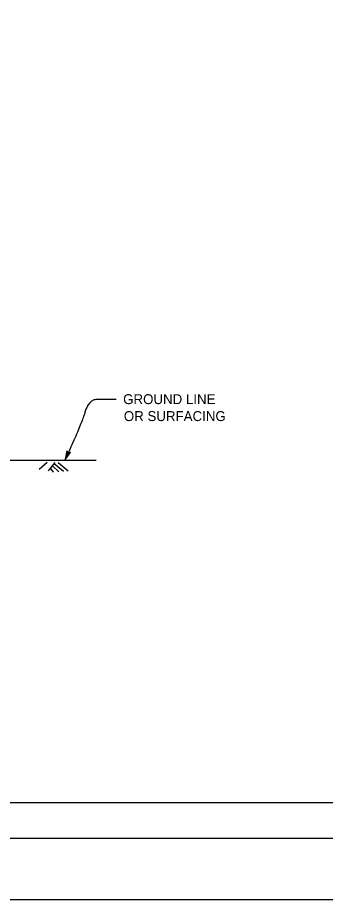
# Model space of a CAD drawing. Extents: x -893 to 867, y -474 to 712.
# Drawn here: x 19 to 235, y -474 to 148 of the extents above; entities that cross this region are included whole.
import ezdxf

# ---------------------------------------------------------------- set-up
doc = ezdxf.new("R2010")
doc.units = 0
for name, color, linetype in [('border_PLOTTING-ELEMENTS', 7, 'Continuous'), ('border_rw_22x34_Cut_Lines', 7, 'Continuous'), ('border_SHEET', 7, 'Continuous'), ('rd_PROFILE-OG', 7, 'Continuous'), ('tcd_RAILING-anno', 7, 'Continuous')]:
    doc.layers.add(name, color=color, linetype=linetype)

msp = doc.modelspace()

# ---------------------------------------------------------------- linework, layer by layer
at = {"layer": 'border_PLOTTING-ELEMENTS'}
for points in [[(-893.46, -474.04), (866.54, -474.04), (866.54, 711.96), (-893.46, 711.96)], [(-863.46, 668.96), (836.54, 668.96), (836.54, -431.04), (-863.46, -431.04)]]:
    msp.add_lwpolyline(points, close=True, dxfattribs=at)
at = {"layer": 'border_rw_22x34_Cut_Lines'}
msp.add_lwpolyline([(-863.46, 668.96), (836.54, 668.96), (836.54, -431.04), (-863.46, -431.04)], close=True, dxfattribs=at)
at = {"layer": 'border_SHEET'}
msp.add_line((811.54, -406.05), (-813.46, -406.05), dxfattribs=at)
at = {"layer": 'rd_PROFILE-OG'}
for p, q in [((73.96, -164.74), (12.9, -164.74)), ((39.47, -165.97), (33.77, -171.04)), ((44.88, -166.01), (40.18, -171.99)), ((44.42, -166.9), (50.86, -172.21)), ((47.07, -166.03), (54.28, -171.96)), ((41.68, -170.27), (43.74, -172.8)), ((43.24, -168.55), (47.64, -172.56))]:
    msp.add_line(p, q, dxfattribs=at)
at = {"layer": 'tcd_RAILING-anno'}
for p, q in [((53.39, -157.93), (52.14, -163.95)), ((52.14, -163.95), (55.82, -159.03)), ((53.62, -158.27), (52.71, -162.69)), ((52.72, -162.68), (55.4, -159.09)), ((53.86, -158.63), (53.28, -161.43)), ((53.28, -161.43), (55.01, -159.11)), ((54.28, -159.21), (53.39, -157.93)), ((53.39, -157.93), (53.39, -157.93)), ((54.1, -158.94), (53.84, -160.17)), ((53.84, -160.17), (54.59, -159.18)), ((55.82, -159.03), (54.28, -159.21)), ((55.82, -159.03), (55.82, -159.03)), ((52.14, -163.95), (52.14, -163.95))]:
    msp.add_line(p, q, dxfattribs=at)
msp.add_open_spline([(87.97, -121.57), (81.1, -121.57), (68.73, -121.57), (63.38, -139.72), (52.14, -163.95)], degree=2, dxfattribs=at)

# ---------------------------------------------------------------- texts
for s, p in [('GROUND LINE', (92.94, -124.94)), ('OR SURFACING', (93.42, -136.88))]:
    msp.add_text(s, height=6.9999, dxfattribs=at).set_placement(p)

doc.saveas('drawing.dxf')
